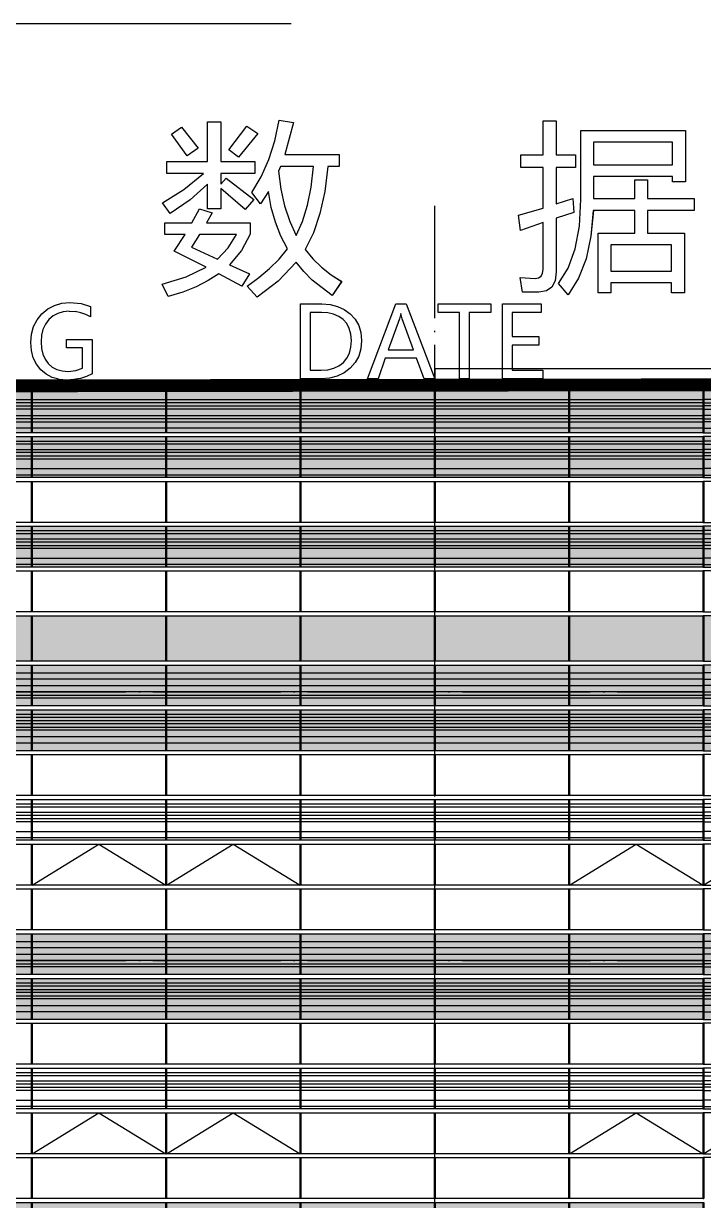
# Model space of a CAD drawing. Header units: millimetres. Extents: x 708158 to 1984082, y -168213 to -53.
# Drawn here: x 758557 to 769185, y -50407 to -32010 of the extents above; entities that cross this region are included whole.
import ezdxf

# ---------------------------------------------------------------- set-up
doc = ezdxf.new("R2010")
doc.units = ezdxf.units.MM
doc.header["$LTSCALE"] = 1000
doc.linetypes.add('DOTE', pattern=[2.42, 2, -0.2, 0.02, -0.2])
doc.layers.get('0').update_dxf_attribs({"color": 8})
for name, color, linetype in [('A-AXIS', 1, 'DOTE'), ('A-看线', 63, 'Continuous'), ('DIM_LEAD', 3, 'Continuous'), ('DOTE', 1, 'DOTE'), ('WINDOW', 4, 'Continuous'), ('看线', 115, 'Continuous'), ('立面加粗', 5, 'Continuous'), ('立面填充线2 穿孔板', 105, 'Continuous'), ('立面窗户线', 21, 'Continuous')]:
    doc.layers.add(name, color=color, linetype=linetype)

# ---------------------------------------------------------------- blocks, each defined once
blk = doc.blocks.new('A$C24AE1B25')
at = {"layer": '立面窗户线'}
blk.add_lwpolyline([(46850, 30), (0, 30), (-30, 30), (-300, 0), (-300, -30), (0, -30), (46850, -30)], dxfattribs=at)
blk = doc.blocks.new('A$C05264923')
at = {"layer": '立面窗户线'}
blk.add_lwpolyline([(46850, 30), (0, 30), (-90, 30), (-90, -30), (0, -30), (46850, -30)], dxfattribs=at)
blk = doc.blocks.new('A$C2A3A27BA')
at = {"layer": 'A-看线'}
for points in [[(0, -40), (2090, -40), (2090, -140), (0, -140)], [(2100, -40), (4190, -40), (4190, -140), (2100, -140)], [(4200, -40), (6290, -40), (6290, -140), (4200, -140)], [(6300, -40), (8390, -40), (8390, -140), (6300, -140)], [(0, -240), (2090, -240), (2090, -340), (0, -340)], [(2100, -240), (4190, -240), (4190, -340), (2100, -340)], [(4200, -240), (6290, -240), (6290, -340), (4200, -340)], [(6300, -240), (8390, -240), (8390, -340), (6300, -340)], [(0, -390), (2090, -390), (2090, -440), (0, -440)], [(2100, -390), (4190, -390), (4190, -440), (2100, -440)], [(4200, -390), (6290, -390), (6290, -440), (4200, -440)], [(6300, -390), (8390, -390), (8390, -440), (6300, -440)], [(0, -690), (2090, -690), (2090, -740), (0, -740)], [(2100, -690), (4190, -690), (4190, -740), (2100, -740)], [(4200, -690), (6290, -690), (6290, -740), (4200, -740)], [(6300, -690), (8390, -690), (8390, -740), (6300, -740)], [(0, -790), (2090, -790), (2090, -840), (0, -840)], [(0, -890), (2090, -890), (2090, -940), (0, -940)], [(2100, -790), (4190, -790), (4190, -840), (2100, -840)], [(2100, -890), (4190, -890), (4190, -940), (2100, -940)], [(4200, -790), (6290, -790), (6290, -840), (4200, -840)], [(4200, -890), (6290, -890), (6290, -940), (4200, -940)], [(6300, -790), (8390, -790), (8390, -840), (6300, -840)], [(6300, -890), (8390, -890), (8390, -940), (6300, -940)], [(0, -1040), (2090, -1040), (2090, -1140), (0, -1140)], [(2100, -1040), (4190, -1040), (4190, -1140), (2100, -1140)], [(4200, -1040), (6290, -1040), (6290, -1140), (4200, -1140)], [(6300, -1040), (8390, -1040), (8390, -1140), (6300, -1140)]]:
    blk.add_lwpolyline(points, close=True, dxfattribs=at)
at = {"layer": 'WINDOW'}
for points in [[(2090, 80), (2100, 80), (2100, -560), (2090, -560)], [(4190, 80), (4200, 80), (4200, -560), (4190, -560)], [(6290, 80), (6300, 80), (6300, -560), (6290, -560)], [(8390, 80), (8400, 80), (8400, -560), (8390, -560)], [(2090, -620), (2100, -620), (2100, -1260), (2090, -1260)], [(4190, -620), (4200, -620), (4200, -1260), (4190, -1260)], [(6290, -620), (6300, -620), (6300, -1260), (6290, -1260)], [(8390, -620), (8400, -620), (8400, -1260), (8390, -1260)]]:
    blk.add_lwpolyline(points, close=True, dxfattribs=at)
blk = doc.blocks.new('A$C646C2EE2')
at = {"layer": 'A-看线'}
for points in [[(0, -70), (2090, -70), (2090, -120), (0, -120)], [(2100, -70), (4190, -70), (4190, -120), (2100, -120)], [(4200, -70), (6290, -70), (6290, -120), (4200, -120)], [(6300, -70), (8390, -70), (8390, -120), (6300, -120)], [(0, -200), (2090, -200), (2090, -250), (0, -250)], [(0, -300), (2090, -300), (2090, -350), (0, -350)], [(2100, -200), (4190, -200), (4190, -250), (2100, -250)], [(2100, -300), (4190, -300), (4190, -350), (2100, -350)], [(4200, -200), (6290, -200), (6290, -250), (4200, -250)], [(4200, -300), (6290, -300), (6290, -350), (4200, -350)], [(6300, -200), (8390, -200), (8390, -250), (6300, -250)], [(6300, -300), (8390, -300), (8390, -350), (6300, -350)], [(0, -500), (2090, -500), (2090, -600), (0, -600)], [(2100, -500), (4190, -500), (4190, -600), (2100, -600)], [(4200, -500), (6290, -500), (6290, -600), (4200, -600)], [(6300, -500), (8390, -500), (8390, -600), (6300, -600)]]:
    blk.add_lwpolyline(points, close=True, dxfattribs=at)
at = {"layer": 'WINDOW'}
for points in [[(2090, 0), (2100, 0), (2100, -640), (2090, -640)], [(4190, 0), (4200, 0), (4200, -640), (4190, -640)], [(6290, 0), (6300, 0), (6300, -640), (6290, -640)], [(8390, 0), (8400, 0), (8400, -640), (8390, -640)]]:
    blk.add_lwpolyline(points, close=True, dxfattribs=at)
blk = doc.blocks.new('A$C455C528F')
at = {"layer": 'WINDOW'}
for points in [[(2090, 0), (2100, 0), (2100, -640), (2090, -640)], [(4190, 0), (4200, 0), (4200, -640), (4190, -640)], [(6290, 0), (6300, 0), (6300, -640), (6290, -640)], [(8390, 0), (8400, 0), (8400, -640), (8390, -640)], [(2090, -1400), (2100, -1400), (2100, -2040), (2090, -2040)], [(4190, -1400), (4200, -1400), (4200, -2040), (4190, -2040)], [(6290, -1400), (6300, -1400), (6300, -2040), (6290, -2040)], [(8390, -1400), (8400, -1400), (8400, -2040), (8390, -2040)], [(2090, -2100), (2100, -2100), (2100, -2740), (2090, -2740)], [(4190, -2100), (4200, -2100), (4200, -2740), (4190, -2740)], [(6290, -2100), (6300, -2100), (6300, -2740), (6290, -2740)], [(8390, -2100), (8400, -2100), (8400, -2740), (8390, -2740)]]:
    blk.add_lwpolyline(points, close=True, dxfattribs=at)
for points in [[(2100, -2040), (3145, -1400), (4190, -2040)], [(4200, -2040), (5245, -1400), (6290, -2040)]]:
    blk.add_lwpolyline(points, dxfattribs=at)
blk = doc.blocks.new('A$C68317506')
at = {"layer": 'A-看线'}
for points in [[(0, -40), (2090, -40), (2090, -140), (0, -140)], [(2100, -40), (4190, -40), (4190, -140), (2100, -140)], [(0, -240), (2090, -240), (2090, -340), (0, -340)], [(2100, -240), (4190, -240), (4190, -340), (2100, -340)], [(0, -390), (2090, -390), (2090, -440), (0, -440)], [(2100, -390), (4190, -390), (4190, -440), (2100, -440)], [(0, -690), (2090, -690), (2090, -740), (0, -740)], [(2100, -690), (4190, -690), (4190, -740), (2100, -740)], [(0, -790), (2090, -790), (2090, -840), (0, -840)], [(0, -890), (2090, -890), (2090, -940), (0, -940)], [(2100, -790), (4190, -790), (4190, -840), (2100, -840)], [(2100, -890), (4190, -890), (4190, -940), (2100, -940)], [(0, -1040), (2090, -1040), (2090, -1140), (0, -1140)], [(2100, -1040), (4190, -1040), (4190, -1140), (2100, -1140)], [(0, -2090), (2090, -2090), (2090, -2140), (0, -2140)], [(2100, -2090), (4190, -2090), (4190, -2140), (2100, -2140)], [(0, -2220), (2090, -2220), (2090, -2270), (0, -2270)], [(0, -2320), (2090, -2320), (2090, -2370), (0, -2370)], [(2100, -2220), (4190, -2220), (4190, -2270), (2100, -2270)], [(2100, -2320), (4190, -2320), (4190, -2370), (2100, -2370)], [(0, -2520), (2090, -2520), (2090, -2620), (0, -2620)], [(2100, -2520), (4190, -2520), (4190, -2620), (2100, -2620)]]:
    blk.add_lwpolyline(points, close=True, dxfattribs=at)
at = {"layer": 'WINDOW'}
for points in [[(2090, 80), (2100, 80), (2100, -560), (2090, -560)], [(4190, 80), (4200, 80), (4200, -560), (4190, -560)], [(2090, -620), (2100, -620), (2100, -1260), (2090, -1260)], [(4190, -620), (4200, -620), (4200, -1260), (4190, -1260)], [(2090, -1320), (2100, -1320), (2100, -1960), (2090, -1960)], [(4190, -1320), (4200, -1320), (4200, -1960), (4190, -1960)], [(2090, -2020), (2100, -2020), (2100, -2660), (2090, -2660)], [(4190, -2020), (4200, -2020), (4200, -2660), (4190, -2660)], [(2090, -2720), (2100, -2720), (2100, -3360), (2090, -3360)], [(4190, -2720), (4200, -2720), (4200, -3360), (4190, -3360)], [(2090, -3420), (2100, -3420), (2100, -4060), (2090, -4060)], [(4190, -3420), (4200, -3420), (4200, -4060), (4190, -4060)]]:
    blk.add_lwpolyline(points, close=True, dxfattribs=at)
blk.add_lwpolyline([(2100, -3360), (3145, -2720), (4190, -3360)], dxfattribs=at)
blk = doc.blocks.new('A$C22B71AAA')
at = {"layer": '立面填充线2 穿孔板'}
for points in [[(5, 420), (46845, 420), (46845, -220), (5, -220)], [(5, -280), (46845, -280), (46845, -920), (5, -920)]]:
    blk.add_hatch(color=256, dxfattribs=at).paths.add_polyline_path(points)
at = {"layer": 'A-看线'}
for points in [[(5, 420), (46845, 420), (46845, -220), (5, -220)], [(5, -280), (46845, -280), (46845, -920), (5, -920)], [(5, -1680), (46845, -1680), (46845, -2320), (5, -2320)]]:
    blk.add_lwpolyline(points, close=True, dxfattribs=at)
blk.add_blockref('A$C68317506', (42655, 340), dxfattribs=at)
at = {"layer": 'WINDOW'}
for name, p in [('A$C2A3A27BA', (34255, 340)), ('A$C05264923', (0, -250)), ('A$C455C528F', (34255, -980)), ('A$C05264923', (0, -1650)), ('A$C646C2EE2', (34255, -1680)), ('A$C05264923', (0, -2350)), ('A$C05264923', (0, -3050))]:
    blk.add_blockref(name, p, dxfattribs=at)
at = {"layer": '立面窗户线'}
for p in [(0, 450), (0, -950)]:
    blk.add_blockref('A$C24AE1B25', p, dxfattribs=at)
blk = doc.blocks.new('A$C2A9D17C4')
at = {"layer": '看线'}
for p, q in [((-4117, 3825), (-3959, 3933)), ((-3959, 3933), (-3959, 3933)), ((-3959, 3933), (-3701, 3605)), ((-3959, 3933), (-3959, 3933)), ((-3959, 3933), (-3959, 3933)), ((-3959, 3933), (-3701, 3605)), ((-3551, 3395), (-3551, 4016)), ((-3551, 4016), (-3346, 4016)), ((-3346, 4016), (-3346, 4016)), ((-3346, 4016), (-3346, 3395)), ((-3346, 4016), (-3346, 3395)), ((-3221, 3581), (-2938, 3947)), ((-2938, 3947), (-2766, 3833)), ((-2938, 3947), (-2938, 3947)), ((-2938, 3947), (-2938, 3947)), ((-2938, 3947), (-2938, 3947)), ((-2938, 3947), (-2766, 3833)), ((-2501, 3721), (-2433, 4041)), ((-2433, 4041), (-2433, 4041)), ((-2433, 4041), (-2211, 4008)), ((-2211, 4008), (-2347, 3506)), ((-2211, 4008), (-2347, 3506)), ((-2211, 4008), (-2211, 4008)), ((1692, 3503), (1692, 4033)), ((1692, 4033), (1898, 4033)), ((1898, 4033), (1898, 4033)), ((1898, 4033), (1898, 3503)), ((1898, 4033), (1898, 3503)), ((2280, 2801), (2280, 3883)), ((2280, 3883), (3917, 3883)), ((3917, 3883), (3917, 3883)), ((3917, 3883), (3917, 3078)), ((3917, 3883), (3917, 3078)), ((-3873, 3483), (-4117, 3825)), ((-2766, 3833), (-3071, 3464)), ((-2766, 3833), (-3071, 3464)), ((-2766, 3833), (-2766, 3833)), ((-2595, 3426), (-2501, 3721)), ((2480, 3700), (2480, 3347)), ((2480, 3700), (2480, 3347)), ((3717, 3700), (2480, 3700)), ((2480, 3700), (2480, 3700)), ((3717, 3347), (3717, 3700)), ((-3701, 3605), (-3873, 3483)), ((-3701, 3605), (-3873, 3483)), ((-3701, 3605), (-3701, 3605)), ((-3071, 3464), (-3221, 3581)), ((-2347, 3506), (-2347, 3506)), ((-2347, 3506), (-1498, 3506)), ((-1498, 3506), (-1498, 3506)), ((-1498, 3506), (-1498, 3317)), ((-1498, 3506), (-1498, 3317)), ((1343, 3303), (1343, 3503)), ((1343, 3503), (1692, 3503)), ((1898, 3503), (1898, 3503)), ((1898, 3503), (2200, 3503)), ((2200, 3503), (2200, 3503)), ((2200, 3503), (2200, 3303)), ((2200, 3503), (2200, 3303)), ((-4189, 3212), (-4189, 3395)), ((-4189, 3395), (-3551, 3395)), ((-3873, 3483), (-3873, 3483)), ((-3873, 3483), (-3873, 3483)), ((-3873, 3483), (-3873, 3483)), ((-3346, 3395), (-3346, 3395)), ((-3346, 3395), (-2813, 3395)), ((-3071, 3464), (-3071, 3464)), ((-3071, 3464), (-3071, 3464)), ((-3071, 3464), (-3071, 3464)), ((-2813, 3395), (-2813, 3395)), ((-2813, 3395), (-2813, 3212)), ((-2813, 3395), (-2813, 3212)), ((-2716, 3156), (-2595, 3426)), ((-2414, 3317), (-2444, 3248)), ((-2414, 3317), (-2444, 3248)), ((-1895, 3317), (-2414, 3317)), ((-2414, 3317), (-2414, 3317)), ((-1931, 2998), (-1895, 3317)), ((-1673, 3317), (-1721, 2930)), ((-1673, 3317), (-1721, 2930)), ((-1498, 3317), (-1673, 3317)), ((-1673, 3317), (-1673, 3317)), ((-1498, 3317), (-1498, 3317)), ((2480, 3347), (2480, 3347)), ((2480, 3347), (3717, 3347)), ((-3618, 3212), (-4189, 3212)), ((-3924, 2961), (-3618, 3212)), ((-3346, 3212), (-3346, 3042)), ((-3346, 3212), (-3346, 3042)), ((-2813, 3212), (-3346, 3212)), ((-3346, 3212), (-3346, 3212)), ((-3346, 3042), (-3263, 3137)), ((-3262, 3137), (-3263, 3137)), ((-3263, 3137), (-3262, 3137)), ((-3262, 3137), (-3262, 3137)), ((-3262, 3137), (-2830, 2804)), ((-3262, 3137), (-2830, 2804)), ((-2863, 2912), (-2716, 3156)), ((-2813, 3212), (-2813, 3212)), ((-2444, 3248), (-2408, 2964)), ((-2444, 3248), (-2408, 2964)), ((-2444, 3248), (-2444, 3248)), ((1692, 3303), (1343, 3303)), ((1692, 2669), (1692, 3303)), ((1898, 3303), (1898, 2733)), ((1898, 3303), (1898, 2733)), ((2200, 3303), (1898, 3303)), ((1898, 3303), (1898, 3303)), ((2200, 3303), (2200, 3303)), ((2480, 3164), (2480, 2820)), ((2480, 3164), (2480, 2820)), ((3717, 3164), (2480, 3164)), ((2480, 3164), (2480, 3164)), ((3717, 3078), (3717, 3164)), ((-4258, 2751), (-3924, 2961)), ((-3551, 3045), (-3824, 2798)), ((-3551, 3045), (-3824, 2798)), ((-3551, 2657), (-3551, 3045)), ((-3551, 3045), (-3551, 3045)), ((-3346, 3042), (-3346, 3042)), ((-3346, 2973), (-3346, 2657)), ((-3346, 2973), (-3346, 2657)), ((-2963, 2648), (-3346, 2973)), ((-3346, 2973), (-3346, 2973)), ((-2408, 2964), (-2350, 2702)), ((-2408, 2964), (-2350, 2702)), ((-2408, 2964), (-2408, 2964)), ((-1988, 2712), (-1931, 2998)), ((3124, 2820), (3124, 3112)), ((3124, 3112), (3324, 3112)), ((3324, 3112), (3324, 3112)), ((3324, 3112), (3324, 2820)), ((3324, 3112), (3324, 2820)), ((3917, 3078), (3717, 3078)), ((3917, 3078), (3917, 3078)), ((-3824, 2798), (-4139, 2582)), ((-3824, 2798), (-4139, 2582)), ((-3824, 2798), (-3824, 2798)), ((-2830, 2804), (-2963, 2648)), ((-2830, 2804), (-2963, 2648)), ((-2724, 2734), (-2863, 2912)), ((-2830, 2804), (-2830, 2804)), ((-2602, 2926), (-2724, 2734)), ((-2602, 2926), (-2724, 2734)), ((-2557, 2679), (-2602, 2926)), ((-2602, 2926), (-2602, 2926)), ((-1721, 2930), (-1796, 2585)), ((-1721, 2930), (-1796, 2585)), ((-1721, 2930), (-1721, 2930)), ((1898, 2733), (2156, 2818)), ((2156, 2818), (2156, 2818)), ((2156, 2818), (2172, 2601)), ((2156, 2818), (2156, 2818)), ((2156, 2818), (2156, 2818)), ((2156, 2818), (2172, 2601)), ((2259, 2387), (2280, 2801)), ((2480, 2820), (2480, 2820)), ((2480, 2820), (3124, 2820)), ((3324, 2820), (3324, 2820)), ((3324, 2820), (4056, 2820)), ((4056, 2820), (4056, 2820)), ((4056, 2820), (4056, 2632)), ((4056, 2820), (4056, 2632)), ((-4139, 2582), (-4258, 2751)), ((-4139, 2582), (-4139, 2582)), ((-4139, 2582), (-4139, 2582)), ((-4139, 2582), (-4139, 2582)), ((-3798, 2440), (-3679, 2657)), ((-3679, 2657), (-3679, 2657)), ((-3679, 2657), (-3679, 2657)), ((-3679, 2657), (-3479, 2593)), ((-3679, 2657), (-3679, 2657)), ((-3679, 2657), (-3479, 2593)), ((-3479, 2593), (-3568, 2440)), ((-3479, 2593), (-3568, 2440)), ((-3346, 2657), (-3551, 2657)), ((-3479, 2593), (-3479, 2593)), ((-3346, 2657), (-3346, 2657)), ((-2963, 2648), (-2963, 2648)), ((-2963, 2648), (-2963, 2648)), ((-2963, 2648), (-2963, 2648)), ((-2724, 2734), (-2724, 2734)), ((-2724, 2734), (-2724, 2734)), ((-2724, 2734), (-2724, 2734)), ((-2492, 2448), (-2557, 2679)), ((-2350, 2702), (-2269, 2461)), ((-2350, 2702), (-2269, 2461)), ((-2350, 2702), (-2350, 2702)), ((-2067, 2460), (-1988, 2712)), ((-1796, 2585), (-1899, 2282)), ((-1796, 2585), (-1899, 2282)), ((-1796, 2585), (-1796, 2585)), ((1309, 2560), (1692, 2669)), ((1898, 2733), (1898, 2733)), ((2172, 2601), (1898, 2511)), ((2172, 2601), (2172, 2601)), ((2478, 2632), (2441, 2230)), ((2477, 2632), (2441, 2230)), ((2478, 2632), (2477, 2632)), ((3124, 2632), (2478, 2632)), ((3124, 2279), (3124, 2632)), ((3324, 2632), (3324, 2279)), ((3324, 2632), (3324, 2279)), ((4056, 2632), (3324, 2632)), ((3324, 2632), (3324, 2632)), ((4056, 2632), (4056, 2632)), ((-4220, 2257), (-4220, 2440)), ((-4220, 2440), (-3798, 2440)), ((-3568, 2440), (-3568, 2440)), ((-3568, 2440), (-2888, 2440)), ((-2888, 2440), (-2888, 2440)), ((-2888, 2440), (-2888, 2260)), ((-2888, 2440), (-2888, 2260)), ((-2408, 2231), (-2492, 2448)), ((-2269, 2461), (-2167, 2241)), ((-2269, 2461), (-2167, 2241)), ((-2269, 2461), (-2269, 2461)), ((-2167, 2241), (-2067, 2460)), ((1337, 2321), (1309, 2560)), ((1692, 2443), (1337, 2321)), ((1692, 2443), (1337, 2321)), ((1692, 1711), (1692, 2443)), ((1692, 2443), (1692, 2443)), ((1898, 2511), (1898, 1672)), ((1898, 2511), (1898, 1672)), ((1898, 2511), (1898, 2511)), ((-3903, 2257), (-4220, 2257)), ((-4075, 1994), (-3903, 2257)), ((-3676, 2257), (-3804, 2058)), ((-3676, 2257), (-3803, 2058)), ((-3099, 2257), (-3676, 2257)), ((-3676, 2257), (-3676, 2257)), ((-3228, 2050), (-3099, 2257)), ((-2888, 2260), (-3021, 2005)), ((-2888, 2260), (-3020, 2005)), ((-2888, 2260), (-2888, 2260)), ((-2305, 2030), (-2408, 2231)), ((-2167, 2241), (-2167, 2241)), ((-1899, 2282), (-2028, 2021)), ((-1899, 2282), (-2028, 2021)), ((-1899, 2282), (-1899, 2282)), ((1337, 2321), (1337, 2321)), ((1337, 2321), (1337, 2321)), ((2194, 2030), (2259, 2387)), ((2441, 2230), (2364, 1876)), ((2441, 2230), (2364, 1876)), ((2441, 2230), (2441, 2230)), ((2552, 1342), (2552, 2279)), ((2552, 2279), (3124, 2279)), ((3324, 2279), (3324, 2279)), ((3324, 2279), (3901, 2279)), ((3901, 2279), (3901, 2279)), ((3901, 2279), (3901, 1342)), ((3901, 2279), (3901, 1342)), ((-3804, 2058), (-3398, 1872)), ((-3803, 2058), (-3804, 2058)), ((-3803, 2058), (-3398, 1872)), ((-3398, 1872), (-3228, 2050)), ((-2435, 1872), (-2305, 2030)), ((2085, 1731), (2194, 2030)), ((2752, 2096), (2752, 1683)), ((2752, 2096), (2752, 1683)), ((3701, 2096), (2752, 2096)), ((2752, 2096), (2752, 2096)), ((3701, 1683), (3701, 2096)), ((-3576, 1744), (-4075, 1994)), ((-3398, 1872), (-3398, 1872)), ((-3020, 2005), (-3207, 1783)), ((-3021, 2005), (-3207, 1783)), ((-3020, 2005), (-3021, 2005)), ((-2584, 1723), (-2435, 1872)), ((-2028, 2021), (-1908, 1876)), ((-2028, 2021), (-1908, 1876)), ((-2028, 2021), (-2028, 2021)), ((-1908, 1876), (-1773, 1744)), ((-1908, 1876), (-1773, 1744)), ((-1908, 1876), (-1908, 1876)), ((2364, 1876), (2244, 1571)), ((2364, 1876), (2244, 1571)), ((2364, 1876), (2364, 1876)), ((-3887, 1592), (-3576, 1744)), ((-3207, 1783), (-2896, 1639)), ((-3207, 1783), (-2896, 1639)), ((-3207, 1783), (-3207, 1783)), ((-2750, 1582), (-2584, 1723)), ((-2169, 1824), (-2449, 1529)), ((-2170, 1824), (-2449, 1529)), ((-2169, 1824), (-2170, 1824)), ((-2050, 1678), (-2169, 1824)), ((-1916, 1543), (-2050, 1678)), ((-1773, 1744), (-1622, 1626)), ((-1773, 1744), (-1622, 1626)), ((-1773, 1744), (-1773, 1744)), ((1685, 1649), (1692, 1711)), ((1898, 1672), (1880, 1534)), ((1898, 1672), (1881, 1534)), ((1898, 1672), (1898, 1672)), ((1934, 1489), (2085, 1731)), ((2752, 1683), (2752, 1683)), ((2752, 1683), (3701, 1683)), ((-4261, 1480), (-3887, 1592)), ((-4167, 1286), (-4261, 1480)), ((-3543, 1535), (-3731, 1440)), ((-3543, 1535), (-3731, 1440)), ((-3376, 1641), (-3543, 1535)), ((-3376, 1641), (-3543, 1535)), ((-3543, 1535), (-3543, 1535)), ((-3018, 1447), (-3376, 1641)), ((-3376, 1641), (-3376, 1641)), ((-2896, 1639), (-3018, 1447)), ((-2896, 1639), (-3018, 1447)), ((-2935, 1450), (-2750, 1582)), ((-2896, 1639), (-2896, 1639)), ((-2449, 1529), (-2777, 1275)), ((-2449, 1529), (-2777, 1275)), ((-2449, 1529), (-2449, 1529)), ((-1606, 1303), (-1916, 1543)), ((-1622, 1626), (-1456, 1522)), ((-1622, 1626), (-1457, 1522)), ((-1622, 1626), (-1622, 1626)), ((-1456, 1522), (-1606, 1303)), ((-1457, 1522), (-1606, 1303)), ((-1456, 1522), (-1457, 1522)), ((1368, 1356), (1334, 1586)), ((1335, 1586), (1334, 1586)), ((1335, 1586), (1567, 1569)), ((1567, 1569), (1622, 1578)), ((1622, 1578), (1661, 1605)), ((1661, 1605), (1685, 1649)), ((1881, 1534), (1829, 1435)), ((1880, 1534), (1829, 1435)), ((1881, 1534), (1880, 1534)), ((2083, 1314), (1934, 1489)), ((2244, 1571), (2084, 1314)), ((2244, 1571), (2084, 1314)), ((2244, 1571), (2244, 1571)), ((2752, 1503), (2752, 1342)), ((2752, 1503), (2752, 1342)), ((3701, 1503), (2752, 1503)), ((2752, 1503), (2752, 1503)), ((3701, 1342), (3701, 1503)), ((-3939, 1357), (-4167, 1286)), ((-3938, 1357), (-3939, 1357)), ((-3731, 1440), (-3938, 1357)), ((-3731, 1440), (-3731, 1440)), ((-3018, 1447), (-3018, 1447)), ((-3018, 1447), (-3018, 1447)), ((-3018, 1447), (-3018, 1447)), ((-2777, 1275), (-2935, 1450)), ((-1606, 1303), (-1606, 1303)), ((-1606, 1303), (-1606, 1303)), ((-1606, 1303), (-1606, 1303)), ((1623, 1353), (1368, 1356)), ((1743, 1375), (1623, 1353)), ((1829, 1435), (1743, 1375)), ((1829, 1435), (1743, 1375)), ((1743, 1375), (1743, 1375)), ((1829, 1435), (1829, 1435)), ((2084, 1314), (2083, 1314)), ((2084, 1314), (2083, 1314)), ((2084, 1314), (2084, 1314)), ((2752, 1342), (2552, 1342)), ((2752, 1342), (2752, 1342)), ((3901, 1342), (3701, 1342)), ((3901, 1342), (3901, 1342)), ((-6051, 1093), (-5947, 1147)), ((-5947, 1147), (-5831, 1180)), ((-5831, 1180), (-5703, 1191)), ((-5703, 1191), (-5703, 1191)), ((-5703, 1191), (-5528, 1176)), ((-5703, 1191), (-5703, 1191)), ((-5528, 1176), (-5528, 1176)), ((-5528, 1176), (-5382, 1130)), ((-5382, 1130), (-5382, 967)), ((-5382, 1130), (-5382, 1130)), ((-5382, 1130), (-5382, 967)), ((-4167, 1286), (-4167, 1286)), ((-4167, 1286), (-4167, 1286)), ((-2777, 1275), (-2777, 1275)), ((-2777, 1275), (-2777, 1275)), ((-2777, 1275), (-2777, 1275)), ((-2100, 0), (-2100, 1171)), ((-2100, 1171), (-1765, 1171)), ((-1765, 1171), (-1638, 1161)), ((-1638, 1161), (-1638, 1161)), ((-1638, 1161), (-1522, 1132)), ((-1522, 1132), (-1417, 1084)), ((-1522, 1132), (-1417, 1084)), ((-1522, 1132), (-1522, 1132)), ((-1054, 0), (-608, 1171)), ((-608, 1171), (-446, 1171)), ((-446, 1171), (-446, 1171)), ((-446, 1171), (0, 0)), ((-446, 1171), (0, 0)), ((51, 1037), (51, 1171)), ((51, 1171), (877, 1171)), ((877, 1171), (877, 1171)), ((877, 1171), (877, 1037)), ((877, 1171), (877, 1037)), ((1057, 0), (1057, 1171)), ((1057, 1171), (1660, 1171)), ((1660, 1171), (1660, 1171)), ((1660, 1171), (1660, 1037)), ((1660, 1171), (1660, 1037)), ((-6272, 817), (-6218, 923)), ((-6218, 923), (-6143, 1016)), ((-6143, 1016), (-6051, 1093)), ((-6032, 925), (-6086, 854)), ((-6032, 925), (-6086, 854)), ((-5966, 982), (-6032, 925)), ((-5966, 982), (-6032, 925)), ((-6032, 925), (-6032, 925)), ((-5891, 1023), (-5966, 982)), ((-5891, 1023), (-5966, 982)), ((-5966, 982), (-5966, 982)), ((-5808, 1047), (-5891, 1023)), ((-5891, 1023), (-5891, 1023)), ((-5717, 1055), (-5808, 1047)), ((-5808, 1047), (-5808, 1047)), ((-5717, 1055), (-5623, 1050)), ((-5536, 1033), (-5623, 1050)), ((-5456, 1006), (-5536, 1033)), ((-5382, 967), (-5456, 1006)), ((-5382, 967), (-5382, 967)), ((-5382, 967), (-5382, 967)), ((-5382, 967), (-5382, 967)), ((-1948, 1037), (-1948, 134)), ((-1948, 1037), (-1948, 134)), ((-1772, 1037), (-1948, 1037)), ((-1948, 1037), (-1948, 1037)), ((-1672, 1030), (-1772, 1037)), ((-1582, 1009), (-1672, 1030)), ((-1503, 974), (-1582, 1009)), ((-1434, 926), (-1503, 974)), ((-1377, 864), (-1434, 926)), ((-1417, 1084), (-1323, 1016)), ((-1417, 1084), (-1323, 1016)), ((-1417, 1084), (-1417, 1084)), ((-1323, 1016), (-1245, 932)), ((-1323, 1016), (-1246, 932)), ((-1323, 1016), (-1323, 1016)), ((-1246, 932), (-1190, 835)), ((-1245, 932), (-1246, 932)), ((-1245, 932), (-1190, 835)), ((-551, 940), (-727, 453)), ((-551, 940), (-727, 453)), ((-532, 1021), (-551, 940)), ((-532, 1021), (-551, 940)), ((-551, 940), (-551, 940)), ((-529, 1021), (-532, 1021)), ((-532, 1021), (-532, 1021)), ((-510, 940), (-529, 1021)), ((-334, 453), (-510, 940)), ((387, 1037), (51, 1037)), ((387, 0), (387, 1037)), ((539, 1037), (539, 0)), ((539, 1037), (539, 0)), ((877, 1037), (539, 1037)), ((539, 1037), (539, 1037)), ((877, 1037), (877, 1037)), ((1208, 1037), (1208, 662)), ((1208, 1037), (1208, 662)), ((1660, 1037), (1208, 1037)), ((1208, 1037), (1208, 1037)), ((1660, 1037), (1660, 1037)), ((-6304, 700), (-6272, 817)), ((-6125, 773), (-6148, 682)), ((-6125, 773), (-6148, 682)), ((-6086, 854), (-6125, 773)), ((-6086, 854), (-6125, 773)), ((-6125, 773), (-6125, 773)), ((-6086, 854), (-6086, 854)), ((-1337, 789), (-1377, 864)), ((-1313, 699), (-1337, 789)), ((-1190, 835), (-1157, 724)), ((-1190, 835), (-1157, 724)), ((-1190, 835), (-1190, 835)), ((-6315, 570), (-6304, 700)), ((-6305, 443), (-6315, 570)), ((-6148, 682), (-6156, 580)), ((-6148, 682), (-6156, 580)), ((-6156, 580), (-6149, 476)), ((-6156, 580), (-6149, 476)), ((-6156, 580), (-6156, 580)), ((-6148, 682), (-6148, 682)), ((-5760, 483), (-5760, 617)), ((-5760, 617), (-5354, 617)), ((-5354, 617), (-5354, 617)), ((-5354, 617), (-5354, 80)), ((-5354, 617), (-5354, 80)), ((-1305, 597), (-1313, 699)), ((-1313, 493), (-1305, 597)), ((-1157, 724), (-1146, 600)), ((-1157, 724), (-1146, 600)), ((-1157, 724), (-1157, 724)), ((-1146, 600), (-1157, 471)), ((-1146, 600), (-1157, 471)), ((-1146, 600), (-1146, 600)), ((1208, 662), (1208, 662)), ((1208, 662), (1627, 662)), ((1627, 662), (1627, 662)), ((1627, 662), (1627, 528)), ((1627, 662), (1627, 528)), ((-6276, 329), (-6305, 443)), ((-6149, 476), (-6127, 384)), ((-6149, 476), (-6128, 384)), ((-6149, 476), (-6149, 476)), ((-6128, 384), (-6092, 305)), ((-6127, 384), (-6128, 384)), ((-6127, 384), (-6092, 305)), ((-5506, 483), (-5760, 483)), ((-5506, 166), (-5506, 483)), ((-1375, 322), (-1336, 402)), ((-1336, 402), (-1313, 493)), ((-1157, 471), (-1190, 355)), ((-1157, 471), (-1190, 355)), ((-1157, 471), (-1157, 471)), ((-727, 453), (-727, 453)), ((-727, 453), (-334, 453)), ((1208, 528), (1208, 134)), ((1208, 528), (1208, 134)), ((1627, 528), (1208, 528)), ((1208, 528), (1208, 528)), ((1627, 528), (1627, 528)), ((-6227, 228), (-6276, 329)), ((-6159, 141), (-6227, 228)), ((-6092, 305), (-6042, 237)), ((-6092, 305), (-6042, 237)), ((-6092, 305), (-6092, 305)), ((-6042, 237), (-5980, 184)), ((-6042, 237), (-5980, 184)), ((-6042, 237), (-6042, 237)), ((-1580, 164), (-1499, 202)), ((-1499, 202), (-1430, 256)), ((-1430, 256), (-1375, 322)), ((-1245, 253), (-1323, 164)), ((-1246, 253), (-1323, 164)), ((-1190, 355), (-1246, 253)), ((-1245, 253), (-1246, 253)), ((-1190, 355), (-1245, 253)), ((-1190, 355), (-1190, 355)), ((-774, 321), (-887, 0)), ((-774, 321), (-887, 0)), ((-287, 321), (-774, 321)), ((-774, 321), (-774, 321)), ((-167, 0), (-287, 321)), ((-6076, 71), (-6159, 141)), ((-5979, 21), (-6076, 71)), ((-5980, 184), (-5908, 146)), ((-5980, 184), (-5908, 146)), ((-5980, 184), (-5980, 184)), ((-5899, -2), (-5979, 21)), ((-5908, 146), (-5908, 146)), ((-5908, 146), (-5826, 123)), ((-5825, 123), (-5826, 123)), ((-5825, 123), (-5733, 115)), ((-5733, 115), (-5610, 128)), ((-5610, 128), (-5506, 166)), ((-5541, 5), (-5579, -2)), ((-5444, 36), (-5541, 5)), ((-5541, 5), (-5541, 5)), ((-5354, 80), (-5444, 36)), ((-5354, 80), (-5444, 36)), ((-5444, 36), (-5444, 36)), ((-5354, 80), (-5354, 80)), ((-1777, 0), (-2100, 0)), ((-1948, 134), (-1948, 134)), ((-1948, 134), (-1778, 134)), ((-1778, 134), (-1673, 141)), ((-1645, 10), (-1777, 0)), ((-1673, 141), (-1580, 164)), ((-1525, 41), (-1645, 10)), ((-1645, 10), (-1645, 10)), ((-1417, 92), (-1525, 41)), ((-1417, 92), (-1525, 41)), ((-1525, 41), (-1525, 41)), ((-1323, 164), (-1417, 92)), ((-1323, 164), (-1417, 92)), ((-1417, 92), (-1417, 92)), ((-1323, 164), (-1323, 164)), ((-887, 0), (-1054, 0)), ((-887, 0), (-887, 0)), ((0, 0), (-167, 0)), ((0, 0), (0, 0)), ((539, 0), (387, 0)), ((539, 0), (539, 0)), ((1687, 0), (1057, 0)), ((1208, 134), (1208, 134)), ((1208, 134), (1687, 134)), ((1687, 134), (1687, 134)), ((1687, 134), (1687, 0)), ((1687, 134), (1687, 0)), ((1687, 0), (1687, 0)), ((-5871, -10), (-5899, -2)), ((-5750, -20), (-5871, -10)), ((-5643, -13), (-5750, -20)), ((-5750, -20), (-5750, -20)), ((-5642, -13), (-5643, -13)), ((-5579, -2), (-5642, -13)), ((-5579, -2), (-5579, -2))]:
    blk.add_line(p, q, dxfattribs=at)
blk = doc.blocks.new('A$C77236AF1')
at = {"layer": 'A-看线'}
for points in [[(0, -270), (2090, -270), (2090, -320), (0, -320)], [(2100, -270), (4190, -270), (4190, -320), (2100, -320)], [(4200, -270), (6290, -270), (6290, -320), (4200, -320)], [(6300, -270), (8390, -270), (8390, -320), (6300, -320)], [(0, -370), (2090, -370), (2090, -420), (0, -420)], [(0, -520), (2090, -520), (2090, -570), (0, -570)], [(2100, -370), (4190, -370), (4190, -420), (2100, -420)], [(2100, -520), (4190, -520), (4190, -570), (2100, -570)], [(4200, -370), (6290, -370), (6290, -420), (4200, -420)], [(4200, -520), (6290, -520), (6290, -570), (4200, -570)], [(6300, -370), (8390, -370), (8390, -420), (6300, -420)], [(6300, -520), (8390, -520), (8390, -570), (6300, -570)], [(0, -620), (2090, -620), (2090, -720), (0, -720)], [(2100, -620), (4190, -620), (4190, -720), (2100, -720)], [(4200, -620), (6290, -620), (6290, -720), (4200, -720)], [(6300, -620), (8390, -620), (8390, -720), (6300, -720)], [(0, -920), (2090, -920), (2090, -970), (0, -970)], [(0, -1050), (2090, -1050), (2090, -1100), (0, -1100)], [(2100, -920), (4190, -920), (4190, -970), (2100, -970)], [(2100, -1050), (4190, -1050), (4190, -1100), (2100, -1100)], [(4200, -920), (6290, -920), (6290, -970), (4200, -970)], [(4200, -1050), (6290, -1050), (6290, -1100), (4200, -1100)], [(6300, -920), (8390, -920), (8390, -970), (6300, -970)], [(6300, -1050), (8390, -1050), (8390, -1100), (6300, -1100)], [(0, -1150), (2090, -1150), (2090, -1200), (0, -1200)], [(2100, -1150), (4190, -1150), (4190, -1200), (2100, -1200)], [(4200, -1150), (6290, -1150), (6290, -1200), (4200, -1200)], [(6300, -1150), (8390, -1150), (8390, -1200), (6300, -1200)], [(0, -1350), (2090, -1350), (2090, -1450), (0, -1450)], [(2100, -1350), (4190, -1350), (4190, -1450), (2100, -1450)], [(4200, -1350), (6290, -1350), (6290, -1450), (4200, -1450)], [(6300, -1350), (8390, -1350), (8390, -1450), (6300, -1450)]]:
    blk.add_lwpolyline(points, close=True, dxfattribs=at)
at = {"layer": 'WINDOW'}
for points in [[(2090, -100), (2100, -100), (2100, -790), (2090, -790)], [(4190, -100), (4200, -100), (4200, -790), (4190, -790)], [(6290, -100), (6300, -100), (6300, -790), (6290, -790)], [(8390, -100), (8400, -100), (8400, -790), (8390, -790)], [(2090, -850), (2100, -850), (2100, -1490), (2090, -1490)], [(4190, -850), (4200, -850), (4200, -1490), (4190, -1490)], [(6290, -850), (6300, -850), (6300, -1490), (6290, -1490)], [(8390, -850), (8400, -850), (8400, -1490), (8390, -1490)]]:
    blk.add_lwpolyline(points, close=True, dxfattribs=at)
blk = doc.blocks.new('A$Ceb045a45')
at = {"layer": '立面填充线2 穿孔板'}
for points in [[(305, -130), (47145, -130), (47145, -820), (305, -820)], [(305, -880), (47145, -880), (47145, -1520), (305, -1520)], [(305, -2280), (47145, -2280), (47145, -2920), (305, -2920)], [(305, -3680), (47145, -3680), (47145, -4390), (305, -4390)]]:
    blk.add_hatch(color=256, dxfattribs=at).paths.add_polyline_path(points)
at = {"layer": 'A-看线'}
for points in [[(305, -130), (47145, -130), (47145, -820), (305, -820)], [(42955, -300), (45045, -300), (45045, -350), (42955, -350)], [(45055, -300), (47145, -300), (47145, -350), (45055, -350)], [(42955, -400), (45045, -400), (45045, -450), (42955, -450)], [(42955, -550), (45045, -550), (45045, -600), (42955, -600)], [(45055, -400), (47145, -400), (47145, -450), (45055, -450)], [(45055, -550), (47145, -550), (47145, -600), (45055, -600)], [(42955, -650), (45045, -650), (45045, -750), (42955, -750)], [(45055, -650), (47145, -650), (47145, -750), (45055, -750)], [(305, -880), (47145, -880), (47145, -1520), (305, -1520)], [(42955, -950), (45045, -950), (45045, -1000), (42955, -1000)], [(42955, -1080), (45045, -1080), (45045, -1130), (42955, -1130)], [(45055, -950), (47145, -950), (47145, -1000), (45055, -1000)], [(45055, -1080), (47145, -1080), (47145, -1130), (45055, -1130)], [(42955, -1180), (45045, -1180), (45045, -1230), (42955, -1230)], [(45055, -1180), (47145, -1180), (47145, -1230), (45055, -1230)], [(42955, -1380), (45045, -1380), (45045, -1480), (42955, -1480)], [(45055, -1380), (47145, -1380), (47145, -1480), (45055, -1480)], [(305, -2280), (47145, -2280), (47145, -2920), (305, -2920)], [(305, -2280), (47145, -2280), (47145, -2920), (305, -2920)], [(42955, -2350), (45045, -2350), (45045, -2400), (42955, -2400)], [(45055, -2350), (47145, -2350), (47145, -2400), (45055, -2400)], [(42955, -2480), (45045, -2480), (45045, -2530), (42955, -2530)], [(45055, -2480), (47145, -2480), (47145, -2530), (45055, -2530)], [(42955, -2580), (45045, -2580), (45045, -2630), (42955, -2630)], [(45055, -2580), (47145, -2580), (47145, -2630), (45055, -2630)], [(42955, -2780), (45045, -2780), (45045, -2880), (42955, -2880)], [(45055, -2780), (47145, -2780), (47145, -2880), (45055, -2880)], [(305, -3680), (47145, -3680), (47145, -4390), (305, -4390)]]:
    blk.add_lwpolyline(points, close=True, dxfattribs=at)
at = {"layer": 'WINDOW'}
for points in [[(45045, -130), (45055, -130), (45055, -820), (45045, -820)], [(47145, -130), (47155, -130), (47155, -820), (47145, -820)], [(36645, -880), (36655, -880), (36655, -1520), (36645, -1520)], [(38745, -880), (38755, -880), (38755, -1520), (38745, -1520)], [(40845, -880), (40855, -880), (40855, -1520), (40845, -1520)], [(42945, -880), (42955, -880), (42955, -1520), (42945, -1520)], [(45045, -880), (45055, -880), (45055, -1520), (45045, -1520)], [(45045, -880), (45055, -880), (45055, -1520), (45045, -1520)], [(47145, -880), (47155, -880), (47155, -1520), (47145, -1520)], [(36645, -1580), (36655, -1580), (36655, -2220), (36645, -2220)], [(38745, -1580), (38755, -1580), (38755, -2220), (38745, -2220)], [(40845, -1580), (40855, -1580), (40855, -2220), (40845, -2220)], [(42945, -1580), (42955, -1580), (42955, -2220), (42945, -2220)], [(45045, -1580), (45055, -1580), (45055, -2220), (45045, -2220)], [(47145, -1580), (47155, -1580), (47155, -2220), (47145, -2220)], [(45045, -2280), (45055, -2280), (45055, -2920), (45045, -2920)], [(47145, -2280), (47155, -2280), (47155, -2920), (47145, -2920)], [(36645, -2980), (36655, -2980), (36655, -3620), (36645, -3620)], [(38745, -2980), (38755, -2980), (38755, -3620), (38745, -3620)], [(40845, -2980), (40855, -2980), (40855, -3620), (40845, -3620)], [(42945, -2980), (42955, -2980), (42955, -3620), (42945, -3620)], [(45045, -2980), (45055, -2980), (45055, -3620), (45045, -3620)], [(47145, -2980), (47155, -2980), (47155, -3620), (47145, -3620)], [(36645, -3680), (36655, -3680), (36655, -4390), (36645, -4390)], [(38745, -3680), (38755, -3680), (38755, -4390), (38745, -4390)], [(40845, -3680), (40855, -3680), (40855, -4390), (40845, -4390)], [(42945, -3680), (42955, -3680), (42955, -4390), (42945, -4390)], [(45045, -3680), (45055, -3680), (45055, -4390), (45045, -4390)], [(47145, -3680), (47155, -3680), (47155, -4390), (47145, -4390)]]:
    blk.add_lwpolyline(points, close=True, dxfattribs=at)
at = {"layer": 'A-看线'}
blk.add_blockref('A$C77236AF1', (34555, -30), dxfattribs=at)
at = {"layer": 'WINDOW'}
for name, p in [('A$C05264923', (300, -850)), ('A$C05264923', (300, -2250)), ('A$C646C2EE2', (34555, -2280)), ('A$C05264923', (300, -3650))]:
    blk.add_blockref(name, p, dxfattribs=at)
at = {"layer": '立面窗户线'}
for p in [(300, -100), (300, -1550), (300, -2950)]:
    blk.add_blockref('A$C24AE1B25', p, dxfattribs=at)

msp = doc.modelspace()

# ---------------------------------------------------------------- linework, layer by layer
at = {"layer": 'A-AXIS'}
for p, q in [((714598, -37656.7), (825203.3, -37656.7)), ((714598, -42456.7), (825203.3, -42456.7)), ((714598, -46656.7), (825203.3, -46656.7))]:
    msp.add_line(p, q, dxfattribs=at)
at = {"layer": 'DIM_LEAD'}
msp.add_line((756333.6, -32009.6), (762740.6, -32009.6), dxfattribs=at)
at = {"layer": 'DOTE'}
msp.add_line((764984.9, -87432.6), (764984.9, -34859.5), dxfattribs=at)
at = {"layer": '看线'}
msp.add_lwpolyline([(812236.2, -37656.7), (783184.9, -37656.7), (783184.9, -37406.7), (764984.9, -37406.7), (764984.9, -37656.7), (729234.9, -37656.7), (729234.9, -37556.7), (722734.9, -37556.7), (722734.9, -37656.7), (722634.9, -37656.7)], dxfattribs=at)
at = {"layer": '立面加粗', "const_width": 200}
msp.add_lwpolyline([(722334.9, -86106.7), (722337.4, -37729.2), (816032.4, -37584.2), (816032.4, -86106.7)], dxfattribs=at)

# ---------------------------------------------------------------- block references
msp.add_blockref('A$Ceb045a45', (722034.9, -37586.7))
at = {"xscale": -1}
msp.add_blockref('A$Ceb045a45', (816334.9, -37586.7), dxfattribs=at)
at = {"layer": 'A-看线'}
for p in [(722334.9, -42456.7), (722334.9, -46656.7), (722334.9, -50856.7)]:
    msp.add_blockref('A$C22B71AAA', p, dxfattribs=at)
at = {"layer": 'A-看线', "xscale": -1}
for p in [(816034.9, -42456.7), (816034.9, -46656.7)]:
    msp.add_blockref('A$C22B71AAA', p, dxfattribs=at)
at = {"layer": '看线'}
msp.add_blockref('A$C2A9D17C4', (764986, -37563.2), dxfattribs=at)

doc.saveas('drawing.dxf')
